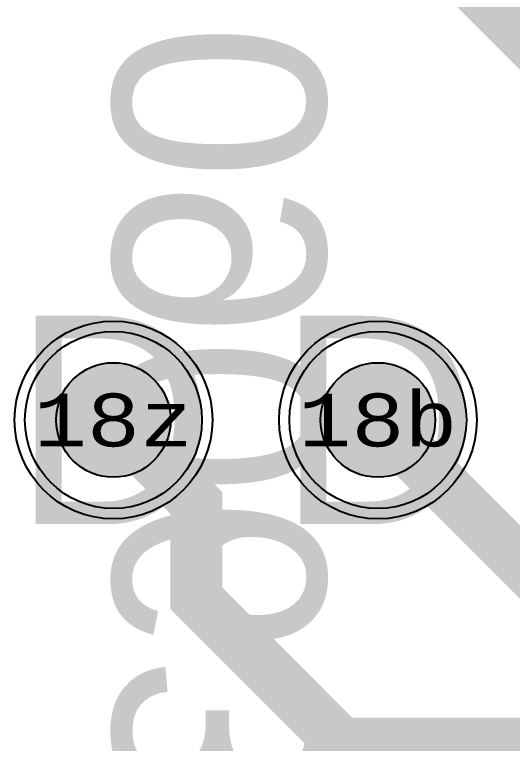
# Model space of a CAD drawing. Extents: x -18 to 179, y -60 to 172.
# Drawn here: x 4.35 to 9.13, y 78.08 to 85.08 of the extents above; entities that cross this region are included whole.
import ezdxf
from ezdxf.enums import TextEntityAlignment as Align

# ---------------------------------------------------------------- set-up
doc = ezdxf.new("R2010")
doc.units = 0
doc.header["$MEASUREMENT"] = 0
for name, color, linetype in [('ASSEMBLY_PART_NUMBERS_BTM', 191, 'CONTINUOUS'), ('DRILL_DRAWING', 21, 'CONTINUOUS'), ('PART_HOLES_LAYER_BOTTOM', 30, 'CONTINUOUS'), ('PART_HOLES_LAYER_TOP', 30, 'CONTINUOUS'), ('PART_PADS_LAYER_BOTTOM', 230, 'CONTINUOUS'), ('PART_PADS_LAYER_TOP', 150, 'CONTINUOUS'), ('PIN_NUMBERS_BTM', 8, 'CONTINUOUS'), ('PIN_NUMBERS_TOP', 8, 'CONTINUOUS'), ('SOLDERMASK_PADS_BTM', 102, 'CONTINUOUS'), ('SOLDERMASK_PADS_TOP', 102, 'CONTINUOUS'), ('TRACES_LAYER_TOP', 150, 'CONTINUOUS')]:
    doc.layers.add(name, color=color, linetype=linetype)
doc.styles.add('COURIER_NEW', font='COUR.TTF')
doc.styles.add('VERIBEST_GERBER_0', font='txt')

msp = doc.modelspace()

# ---------------------------------------------------------------- hatches: boundary and pattern name
at = {"layer": 'PART_HOLES_LAYER_BOTTOM'}
h = msp.add_hatch(color=256, dxfattribs=at)
edge = h.paths.add_edge_path()
edge.add_arc((5.3, 81.19), 0.55, 0, 360)
h = msp.add_hatch(color=256, dxfattribs=at)
edge = h.paths.add_edge_path()
edge.add_arc((7.84, 81.19), 0.55, 0, 360)
at = {"layer": 'PART_HOLES_LAYER_TOP'}
h = msp.add_hatch(color=256, dxfattribs=at)
edge = h.paths.add_edge_path()
edge.add_arc((5.3, 81.19), 0.55, 0, 360)
h = msp.add_hatch(color=256, dxfattribs=at)
edge = h.paths.add_edge_path()
edge.add_arc((7.84, 81.19), 0.55, 0, 360)

# ---------------------------------------------------------------- linework, layer by layer
at = {"layer": 'PART_HOLES_LAYER_BOTTOM'}
for centre in [(5.3, 81.19), (7.84, 81.19)]:
    msp.add_circle(centre, 0.55, dxfattribs=at)
at = {"layer": 'PART_HOLES_LAYER_TOP'}
for centre in [(5.3, 81.19), (7.84, 81.19)]:
    msp.add_circle(centre, 0.55, dxfattribs=at)
at = {"layer": 'PART_PADS_LAYER_BOTTOM'}
for centre in [(5.3, 81.19), (7.84, 81.19)]:
    msp.add_circle(centre, 0.85, dxfattribs=at)
at = {"layer": 'PART_PADS_LAYER_TOP'}
for centre in [(5.3, 81.19), (7.84, 81.19)]:
    msp.add_circle(centre, 0.85, dxfattribs=at)
at = {"layer": 'SOLDERMASK_PADS_BTM'}
for centre in [(5.3, 81.19), (7.84, 81.19)]:
    msp.add_circle(centre, 0.95, dxfattribs=at)
at = {"layer": 'SOLDERMASK_PADS_TOP'}
for centre in [(5.3, 81.19), (7.84, 81.19)]:
    msp.add_circle(centre, 0.95, dxfattribs=at)
at = {"layer": 'TRACES_LAYER_TOP', "const_width": 0.5}
for points in [[(114.8, 60.75), (113.914124, 59.864124), (113.369685, 59.864124), (111.864797, 58.359236), (106.450885, 58.359236), (106.13, 58.038351), (106.13, 58.038349), (100.617755, 52.526104), (45.330503, 52.526104), (30.624822, 67.231785), (25.662484, 67.231785), (17.70843, 75.185839), (17.70843, 80.792015), (13.985849, 84.514596), (9.595404, 84.514596), (7.84, 86.27)], [(5.3, 81.19), (6.095496, 80.394504), (6.095496, 79.477131), (7.49064, 78.081987), (12.515133, 78.081987), (18.436764, 72.160356), (18.436764, 64.650894), (21.050347, 62.037311), (23.928009, 62.037311), (27.87032, 58.095), (28.27, 58.095)], [(7.84, 81.19), (9.815532, 79.214468), (12.512633, 79.214468), (19.253951, 72.47315), (19.253951, 65.003055), (21.341337, 62.915669), (24.964331, 62.915669), (27.245, 60.635), (28.27, 60.635)]]:
    msp.add_lwpolyline(points, dxfattribs=at)

# ---------------------------------------------------------------- texts
at = {"layer": 'ASSEMBLY_PART_NUMBERS_BTM', "style": 'VERIBEST_GERBER_0', "text_generation_flag": 2}
msp.add_text('09063486901', height=2.032, rotation=90, dxfattribs=at).set_placement((5.3, 85), align=Align.TOP_LEFT)
at = {"layer": 'DRILL_DRAWING', "style": 'VERIBEST_GERBER_0'}
for p in [(5.3, 81.19), (7.84, 81.19)]:
    msp.add_text('D', height=2, dxfattribs=at).set_placement(p, align=Align.MIDDLE_CENTER)
at = {"layer": 'PIN_NUMBERS_BTM', "style": 'COURIER_NEW'}
for s, p in [('18z', (5.3, 81.19)), ('18b', (7.84, 81.19))]:
    msp.add_text(s, height=0.508, dxfattribs=at).set_placement(p, align=Align.MIDDLE_CENTER)
at = {"layer": 'PIN_NUMBERS_TOP', "style": 'COURIER_NEW'}
for s, p in [('18z', (5.3, 81.19)), ('18b', (7.84, 81.19))]:
    msp.add_text(s, height=0.508, dxfattribs=at).set_placement(p, align=Align.MIDDLE_CENTER)

doc.saveas('drawing.dxf')
